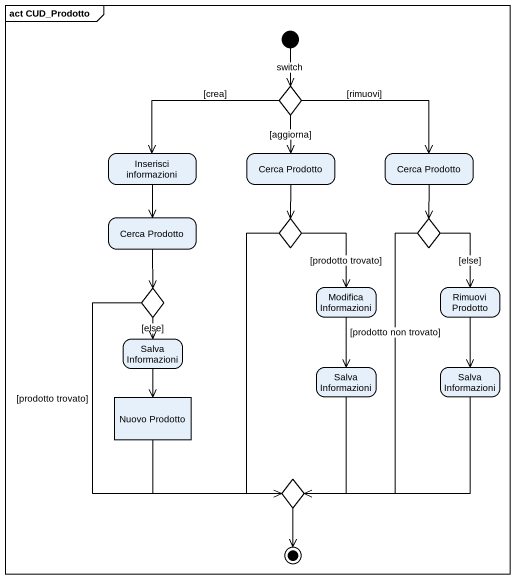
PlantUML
@startuml
mainframe act CUD_Prodotto
hide empty description
state choice1 <<choice>>
state "Inserisci informazioni" as Inserisci_informazioni
state "Cerca Prodotto" as Cerca_Prodotto
state "Cerca Prodotto" as Cerca_Prodotto_2
state "Cerca Prodotto" as Cerca_Prodotto_3
state choice2 <<choice>>
state choice3 <<choice>>
state choice4 <<choice>>
state "Modifica Informazioni" as Modifica_Informazioni
state "Rimuovi Prodotto" as Rimuovi_Prodotto
state "Salva Informazioni" as Salva_Informazioni
state "Salva Informazioni" as Salva_Informazioni_2
state "Salva Informazioni" as Salva_Informazioni_3
state "Nuovo Prodotto" as Nuovo_Prodotto <<object>>
state choice5 <<choice>>
[*] --> choice1 : switch
choice1 -left-> Inserisci_informazioni : [crea]
choice1 --> Cerca_Prodotto : [aggiorna]
choice1 -right-> Cerca_Prodotto_2 : [rimuovi]
Inserisci_informazioni --> Cerca_Prodotto_3
Cerca_Prodotto --> choice2
Cerca_Prodotto_2 --> choice3
Cerca_Prodotto_3 --> choice4
choice2 --> Modifica_Informazioni : [prodotto trovato]
choice2 --> choice5
choice3 --> Rimuovi_Prodotto : [else]
choice3 --> choice5 : [prodotto non trovato]
choice4 --> Salva_Informazioni : [else]
choice4 --> choice5 : [prodotto trovato]
Modifica_Informazioni --> Salva_Informazioni_2
Rimuovi_Prodotto --> Salva_Informazioni_3
Salva_Informazioni --> Nuovo_Prodotto
Salva_Informazioni_2 --> choice5
Salva_Informazioni_3 --> choice5
Nuovo_Prodotto -right-> choice5
choice5 --> [*]
@enduml
